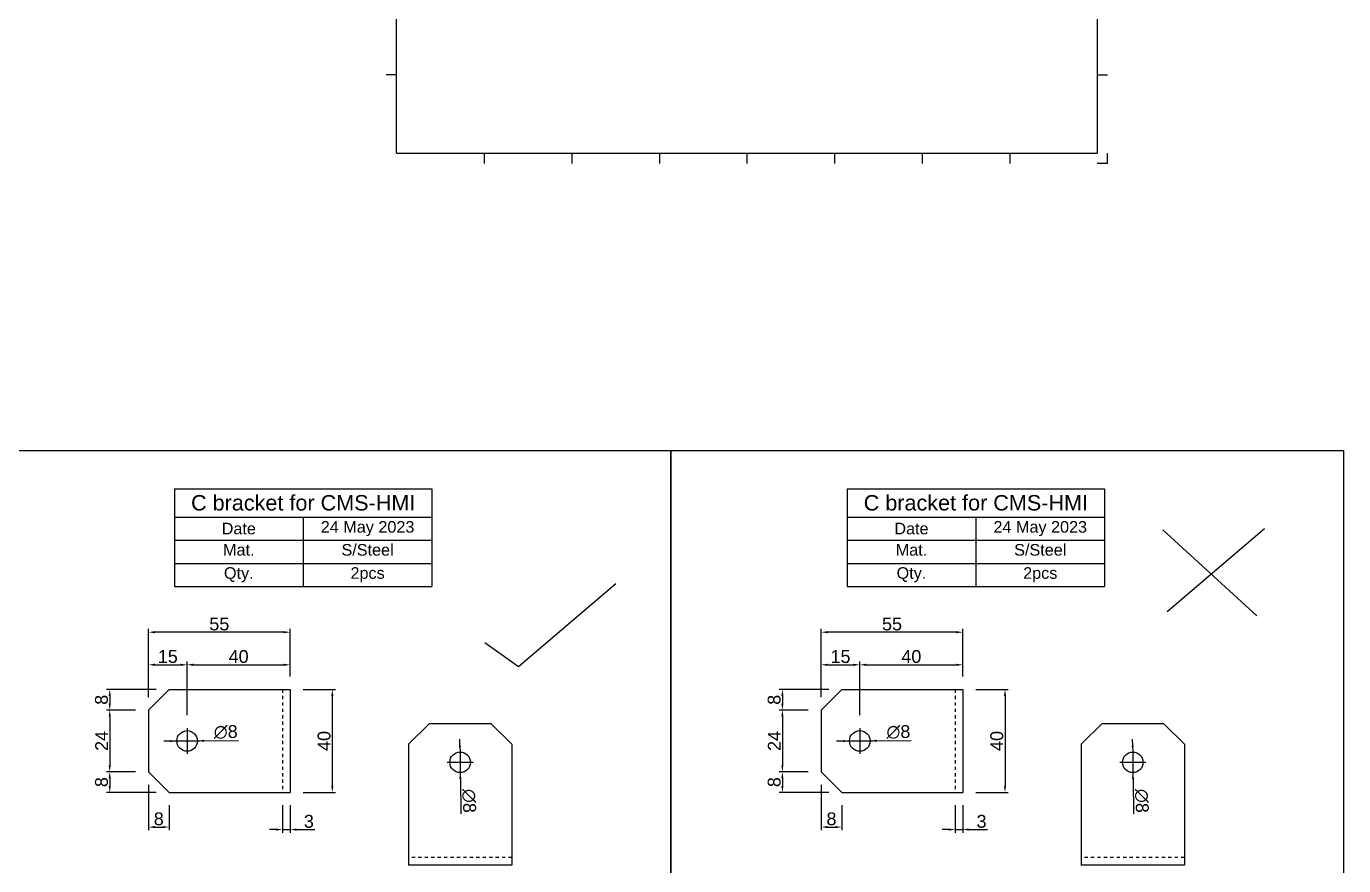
# Model space of a CAD drawing. Header units: millimetres. Extents: x -1052 to 3351, y 0 to 2015.
# Drawn here: x 2840 to 3351, y 928 to 1254 of the extents above; entities that cross this region are included whole.
import ezdxf

# ---------------------------------------------------------------- set-up
doc = ezdxf.new("R2010")
doc.units = ezdxf.units.MM
doc.linetypes.add('JIS_02_1.2', pattern=[2.5, 1.25, -1.25])
doc.layers.add('Layer 1', color=7, linetype='Continuous')
doc.layers.add('Layer1-1', color=2, linetype='JIS_02_1.2')
doc.layers.add('Layer1', color=50, linetype='Continuous', lineweight=25)
doc.styles.get("Standard").update_dxf_attribs({"font": 'arial.ttf'})
doc.dimstyles.new('ISO-25', dxfattribs={"dimtxt": 5, "dimasz": 2.5, "dimexe": 1.25, "dimexo": 5, "dimtad": 1, "dimtxsty": 'Standard', "dimcen": 2.5, "dimclrd": 5, "dimclre": 5, "dimclrt": 2, "dimadec": 0, "dimazin": 0, "dimtfac": 1, "dimtmove": 0, "dimatfit": 3, "dimfxl": 1, "dimlwe": -1, "dimarcsym": 0})

# ---------------------------------------------------------------- blocks, each defined once
blk = doc.blocks.new('*D463')
at = {"color": 5, "linetype": 'Continuous'}
for p, q in [((2890.47, 996.46), (2871.17, 996.46)), ((2882.47, 988.46), (2871.17, 988.46))]:
    blk.add_line(p, q, dxfattribs=at)
at = {"color": 5, "linetype": 'Continuous', "lineweight": -2}
blk.add_line((2872.42, 993.96), (2872.42, 990.96), dxfattribs=at)
at = {"color": 5}
for points in [[(2872.84, 993.96), (2872.01, 993.96), (2872.42, 996.46)], [(2872.01, 990.96), (2872.84, 990.96), (2872.42, 988.46)]]:
    blk.add_solid(points, dxfattribs=at)
at = {"layer": 'Defpoints', "color": 0}
for p in [(2895.47, 996.46), (2872.42, 988.46), (2887.47, 988.46)]:
    blk.add_point(p, dxfattribs=at)
at = {"color": 2, "insert": (2869.25, 992.46), "char_height": 5, "attachment_point": 5, "rotation": 90}
blk.add_mtext('8', dxfattribs=at)
blk = doc.blocks.new('*D464')
at = {"color": 5, "linetype": 'Continuous'}
for p, q in [((2887.47, 993.46), (2887.47, 1019.97)), ((2942.47, 1001.46), (2942.47, 1019.97))]:
    blk.add_line(p, q, dxfattribs=at)
at = {"color": 5, "linetype": 'Continuous', "lineweight": -2}
blk.add_line((2939.97, 1018.72), (2889.97, 1018.72), dxfattribs=at)
at = {"color": 5}
for points in [[(2889.97, 1019.13), (2889.97, 1018.3), (2887.47, 1018.72)], [(2939.97, 1018.3), (2939.97, 1019.13), (2942.47, 1018.72)]]:
    blk.add_solid(points, dxfattribs=at)
at = {"layer": 'Defpoints', "color": 0}
for p in [(2887.47, 1018.72), (2942.47, 996.46), (2887.47, 988.46)]:
    blk.add_point(p, dxfattribs=at)
at = {"color": 2, "insert": (2914.97, 1021.88), "char_height": 5, "attachment_point": 5}
blk.add_mtext('55', dxfattribs=at)
blk = doc.blocks.new('*D465')
at = {"color": 5, "linetype": 'Continuous'}
for p, q in [((2882.47, 988.46), (2871.17, 988.46)), ((2882.47, 964.46), (2871.17, 964.46))]:
    blk.add_line(p, q, dxfattribs=at)
at = {"color": 5, "linetype": 'Continuous', "lineweight": -2}
blk.add_line((2872.42, 985.96), (2872.42, 966.96), dxfattribs=at)
at = {"color": 5}
for points in [[(2872.84, 985.96), (2872.01, 985.96), (2872.42, 988.46)], [(2872.01, 966.96), (2872.84, 966.96), (2872.42, 964.46)]]:
    blk.add_solid(points, dxfattribs=at)
at = {"layer": 'Defpoints', "color": 0}
for p in [(2887.47, 988.46), (2872.42, 964.46), (2887.47, 964.46)]:
    blk.add_point(p, dxfattribs=at)
at = {"color": 2, "insert": (2869.29, 976.46), "char_height": 5, "attachment_point": 5, "rotation": 90}
blk.add_mtext('24', dxfattribs=at)
blk = doc.blocks.new('*D466')
at = {"color": 5, "linetype": 'Continuous'}
for p, q in [((2882.47, 964.46), (2871.17, 964.46)), ((2890.47, 956.46), (2871.17, 956.46))]:
    blk.add_line(p, q, dxfattribs=at)
at = {"color": 5, "linetype": 'Continuous', "lineweight": -2}
blk.add_line((2872.42, 961.96), (2872.42, 958.96), dxfattribs=at)
at = {"color": 5}
for points in [[(2872.84, 961.96), (2872.01, 961.96), (2872.42, 964.46)], [(2872.01, 958.96), (2872.84, 958.96), (2872.42, 956.46)]]:
    blk.add_solid(points, dxfattribs=at)
at = {"layer": 'Defpoints', "color": 0}
for p in [(2887.47, 964.46), (2872.42, 956.46), (2895.47, 956.46)]:
    blk.add_point(p, dxfattribs=at)
at = {"color": 2, "insert": (2869.25, 960.46), "char_height": 5, "attachment_point": 5, "rotation": 90}
blk.add_mtext('8', dxfattribs=at)
blk = doc.blocks.new('*D467')
at = {"color": 5, "linetype": 'Continuous'}
for p, q in [((2887.47, 959.46), (2887.47, 941.74)), ((2895.47, 951.46), (2895.47, 941.74))]:
    blk.add_line(p, q, dxfattribs=at)
at = {"color": 5, "linetype": 'Continuous', "lineweight": -2}
blk.add_line((2889.97, 942.99), (2892.97, 942.99), dxfattribs=at)
at = {"color": 5}
for points in [[(2889.97, 943.41), (2889.97, 942.57), (2887.47, 942.99)], [(2892.97, 942.57), (2892.97, 943.41), (2895.47, 942.99)]]:
    blk.add_solid(points, dxfattribs=at)
at = {"layer": 'Defpoints', "color": 0}
for p in [(2887.47, 964.46), (2895.47, 956.46), (2895.47, 942.99)]:
    blk.add_point(p, dxfattribs=at)
at = {"color": 2, "insert": (2891.47, 946.17), "char_height": 5, "attachment_point": 5}
blk.add_mtext('8', dxfattribs=at)
blk = doc.blocks.new('*D468')
at = {"color": 5, "linetype": 'Continuous'}
for p, q in [((2887.47, 993.46), (2887.47, 1007.3)), ((2902.47, 986.46), (2902.47, 1007.3))]:
    blk.add_line(p, q, dxfattribs=at)
at = {"color": 5, "linetype": 'Continuous', "lineweight": -2}
blk.add_line((2889.97, 1006.05), (2899.97, 1006.05), dxfattribs=at)
at = {"color": 5}
for points in [[(2889.97, 1006.47), (2889.97, 1005.63), (2887.47, 1006.05)], [(2899.97, 1005.63), (2899.97, 1006.47), (2902.47, 1006.05)]]:
    blk.add_solid(points, dxfattribs=at)
at = {"layer": 'Defpoints', "color": 0}
for p in [(2902.47, 1006.05), (2887.47, 988.46), (2902.47, 981.46)]:
    blk.add_point(p, dxfattribs=at)
at = {"color": 2, "insert": (2894.97, 1009.23), "char_height": 5, "attachment_point": 5}
blk.add_mtext('15', dxfattribs=at)
blk = doc.blocks.new('*D469')
at = {"color": 5, "linetype": 'Continuous'}
for p, q in [((2902.47, 986.46), (2902.47, 1007.3)), ((2942.47, 1001.46), (2942.47, 1007.3))]:
    blk.add_line(p, q, dxfattribs=at)
at = {"color": 5, "linetype": 'Continuous', "lineweight": -2}
blk.add_line((2904.97, 1006.05), (2939.97, 1006.05), dxfattribs=at)
at = {"color": 5}
for points in [[(2904.97, 1006.47), (2904.97, 1005.63), (2902.47, 1006.05)], [(2939.97, 1005.63), (2939.97, 1006.47), (2942.47, 1006.05)]]:
    blk.add_solid(points, dxfattribs=at)
at = {"layer": 'Defpoints', "color": 0}
for p in [(2942.47, 1006.05), (2942.47, 996.46), (2902.47, 981.46)]:
    blk.add_point(p, dxfattribs=at)
at = {"color": 2, "insert": (2922.47, 1009.23), "char_height": 5, "attachment_point": 5}
blk.add_mtext('40', dxfattribs=at)
blk = doc.blocks.new('*D470')
at = {"color": 5, "linetype": 'Continuous'}
for p, q in [((2939.47, 951.46), (2939.47, 940.77)), ((2942.47, 951.46), (2942.47, 940.77))]:
    blk.add_line(p, q, dxfattribs=at)
at = {"color": 5, "linetype": 'Continuous', "lineweight": -2}
for p, q in [((2936.97, 942.02), (2934.47, 942.02)), ((2939.47, 942.02), (2942.47, 942.02)), ((2944.97, 942.02), (2952, 942.02))]:
    blk.add_line(p, q, dxfattribs=at)
at = {"color": 5}
for points in [[(2936.97, 941.6), (2936.97, 942.44), (2939.47, 942.02)], [(2944.97, 942.44), (2944.97, 941.6), (2942.47, 942.02)]]:
    blk.add_solid(points, dxfattribs=at)
at = {"layer": 'Defpoints', "color": 0}
for p in [(2939.47, 956.46), (2942.47, 956.46), (2942.47, 942.02)]:
    blk.add_point(p, dxfattribs=at)
at = {"color": 2, "insert": (2949.74, 945.2), "char_height": 5, "attachment_point": 5}
blk.add_mtext('3', dxfattribs=at)
blk = doc.blocks.new('*D471')
at = {"color": 5, "linetype": 'Continuous', "lineweight": -2}
for p, q in [((2895.97, 976.39), (2893.47, 976.37)), ((2898.47, 976.42), (2906.47, 976.5)), ((2908.97, 976.52), (2922.48, 976.66))]:
    blk.add_line(p, q, dxfattribs=at)
at = {"color": 5}
for points in [[(2895.98, 975.98), (2895.97, 976.81), (2898.47, 976.42)], [(2908.97, 976.94), (2908.98, 976.11), (2906.47, 976.5)]]:
    blk.add_solid(points, dxfattribs=at)
at = {"layer": 'Defpoints', "color": 0}
for p in [(2898.47, 976.42), (2906.47, 976.5)]:
    blk.add_point(p, dxfattribs=at)
at = {"color": 2, "insert": (2917.46, 979.93), "char_height": 5, "attachment_point": 5, "rotation": 0.5777}
blk.add_mtext('∅8', dxfattribs=at)
blk = doc.blocks.new('*D472')
at = {"color": 5, "linetype": 'Continuous'}
for p, q in [((2947.47, 996.46), (2960.09, 996.46)), ((2947.47, 956.46), (2960.09, 956.46))]:
    blk.add_line(p, q, dxfattribs=at)
at = {"color": 5, "linetype": 'Continuous', "lineweight": -2}
blk.add_line((2958.84, 993.96), (2958.84, 958.96), dxfattribs=at)
at = {"color": 5}
for points in [[(2959.26, 993.96), (2958.43, 993.96), (2958.84, 996.46)], [(2958.43, 958.96), (2959.26, 958.96), (2958.84, 956.46)]]:
    blk.add_solid(points, dxfattribs=at)
at = {"layer": 'Defpoints', "color": 0}
for p in [(2942.47, 996.46), (2942.47, 956.46), (2958.84, 956.46)]:
    blk.add_point(p, dxfattribs=at)
at = {"color": 2, "insert": (2955.66, 976.46), "char_height": 5, "attachment_point": 5, "rotation": 90}
blk.add_mtext('40', dxfattribs=at)
blk = doc.blocks.new('*T482')
at = {"layer": 'Layer 1', "color": 0, "linetype": 'ByBlock', "lineweight": -2, "transparency": 16777216}
for p, q in [((0, 0), (100, 0)), ((0, -11), (100, -11)), ((0, -20), (100, -20)), ((0, -29), (100, -29))]:
    blk.add_line(p, q, dxfattribs=at)
at = {"layer": 'Layer 1', "color": 0, "linetype": 'ByBlock', "lineweight": -2}
for p, q in [((0, 0), (0, -38)), ((100, 0), (100, -38)), ((50, -11), (50, -38)), ((0, -38), (100, -38))]:
    blk.add_line(p, q, dxfattribs=at)
at = {"layer": 'Layer 1', "color": 0}
for s, insert, char_height, width, attachment_point in [('C bracket for CMS-HMI', (50, -5.5), 6, 97, 5), ('Date', (25, -15.5), 4.5, 47, 5), ('24 May 2023', (75, -15.5), 4.5, 47, 5), ('Mat.', (25, -21.5), 4.5, 47, 2), ('S/Steel', (75, -21.5), 4.5, 47, 2), ('Qty.', (25, -30.5), 4.5, 47, 2), ('2pcs', (75, -30.5), 4.5, 47, 2)]:
    blk.add_mtext(s, dxfattribs=dict(at, insert=insert, char_height=char_height, width=width, attachment_point=attachment_point))
blk = doc.blocks.new('*D483')
at = {"color": 5, "linetype": 'Continuous', "lineweight": -2}
for p, q in [((3008.4, 974.65), (3008.38, 977.15)), ((3008.43, 972.15), (3008.51, 964.15)), ((3008.54, 961.65), (3008.67, 948.14))]:
    blk.add_line(p, q, dxfattribs=at)
at = {"color": 5}
for points in [[(3007.99, 974.65), (3008.82, 974.65), (3008.43, 972.15)], [(3008.95, 961.66), (3008.12, 961.65), (3008.51, 964.15)]]:
    blk.add_solid(points, dxfattribs=at)
at = {"layer": 'Defpoints', "color": 0}
for p in [(3008.43, 972.15), (3008.51, 964.15)]:
    blk.add_point(p, dxfattribs=at)
at = {"color": 2, "insert": (3011.94, 953.17), "char_height": 5, "attachment_point": 5, "rotation": 270.5777}
blk.add_mtext('∅8', dxfattribs=at)
blk = doc.blocks.new('*D642')
at = {"color": 5, "linetype": 'Continuous'}
for p, q in [((3151.62, 996.46), (3132.32, 996.46)), ((3143.62, 988.46), (3132.32, 988.46))]:
    blk.add_line(p, q, dxfattribs=at)
at = {"color": 5, "linetype": 'Continuous', "lineweight": -2}
blk.add_line((3133.57, 993.96), (3133.57, 990.96), dxfattribs=at)
at = {"color": 5}
for points in [[(3133.98, 993.96), (3133.15, 993.96), (3133.57, 996.46)], [(3133.15, 990.96), (3133.98, 990.96), (3133.57, 988.46)]]:
    blk.add_solid(points, dxfattribs=at)
at = {"layer": 'Defpoints', "color": 0}
for p in [(3156.62, 996.46), (3133.57, 988.46), (3148.62, 988.46)]:
    blk.add_point(p, dxfattribs=at)
at = {"color": 2, "insert": (3130.39, 992.46), "char_height": 5, "attachment_point": 5, "rotation": 90}
blk.add_mtext('8', dxfattribs=at)
blk = doc.blocks.new('*D643')
at = {"color": 5, "linetype": 'Continuous'}
for p, q in [((3148.62, 993.46), (3148.62, 1019.97)), ((3203.62, 1001.46), (3203.62, 1019.97))]:
    blk.add_line(p, q, dxfattribs=at)
at = {"color": 5, "linetype": 'Continuous', "lineweight": -2}
blk.add_line((3201.12, 1018.72), (3151.12, 1018.72), dxfattribs=at)
at = {"color": 5}
for points in [[(3151.12, 1019.13), (3151.12, 1018.3), (3148.62, 1018.72)], [(3201.12, 1018.3), (3201.12, 1019.13), (3203.62, 1018.72)]]:
    blk.add_solid(points, dxfattribs=at)
at = {"layer": 'Defpoints', "color": 0}
for p in [(3148.62, 1018.72), (3203.62, 996.46), (3148.62, 988.46)]:
    blk.add_point(p, dxfattribs=at)
at = {"color": 2, "insert": (3176.12, 1021.88), "char_height": 5, "attachment_point": 5}
blk.add_mtext('55', dxfattribs=at)
blk = doc.blocks.new('*D644')
at = {"color": 5, "linetype": 'Continuous'}
for p, q in [((3143.62, 988.46), (3132.32, 988.46)), ((3143.62, 964.46), (3132.32, 964.46))]:
    blk.add_line(p, q, dxfattribs=at)
at = {"color": 5, "linetype": 'Continuous', "lineweight": -2}
blk.add_line((3133.57, 985.96), (3133.57, 966.96), dxfattribs=at)
at = {"color": 5}
for points in [[(3133.98, 985.96), (3133.15, 985.96), (3133.57, 988.46)], [(3133.15, 966.96), (3133.98, 966.96), (3133.57, 964.46)]]:
    blk.add_solid(points, dxfattribs=at)
at = {"layer": 'Defpoints', "color": 0}
for p in [(3148.62, 988.46), (3133.57, 964.46), (3148.62, 964.46)]:
    blk.add_point(p, dxfattribs=at)
at = {"color": 2, "insert": (3130.43, 976.46), "char_height": 5, "attachment_point": 5, "rotation": 90}
blk.add_mtext('24', dxfattribs=at)
blk = doc.blocks.new('*D645')
at = {"color": 5, "linetype": 'Continuous'}
for p, q in [((3143.62, 964.46), (3132.32, 964.46)), ((3151.62, 956.46), (3132.32, 956.46))]:
    blk.add_line(p, q, dxfattribs=at)
at = {"color": 5, "linetype": 'Continuous', "lineweight": -2}
blk.add_line((3133.57, 961.96), (3133.57, 958.96), dxfattribs=at)
at = {"color": 5}
for points in [[(3133.98, 961.96), (3133.15, 961.96), (3133.57, 964.46)], [(3133.15, 958.96), (3133.98, 958.96), (3133.57, 956.46)]]:
    blk.add_solid(points, dxfattribs=at)
at = {"layer": 'Defpoints', "color": 0}
for p in [(3148.62, 964.46), (3133.57, 956.46), (3156.62, 956.46)]:
    blk.add_point(p, dxfattribs=at)
at = {"color": 2, "insert": (3130.39, 960.46), "char_height": 5, "attachment_point": 5, "rotation": 90}
blk.add_mtext('8', dxfattribs=at)
blk = doc.blocks.new('*D646')
at = {"color": 5, "linetype": 'Continuous'}
for p, q in [((3148.62, 959.46), (3148.62, 941.74)), ((3156.62, 951.46), (3156.62, 941.74))]:
    blk.add_line(p, q, dxfattribs=at)
at = {"color": 5, "linetype": 'Continuous', "lineweight": -2}
blk.add_line((3151.12, 942.99), (3154.12, 942.99), dxfattribs=at)
at = {"color": 5}
for points in [[(3151.12, 943.41), (3151.12, 942.57), (3148.62, 942.99)], [(3154.12, 942.57), (3154.12, 943.41), (3156.62, 942.99)]]:
    blk.add_solid(points, dxfattribs=at)
at = {"layer": 'Defpoints', "color": 0}
for p in [(3148.62, 964.46), (3156.62, 956.46), (3156.62, 942.99)]:
    blk.add_point(p, dxfattribs=at)
at = {"color": 2, "insert": (3152.62, 946.17), "char_height": 5, "attachment_point": 5}
blk.add_mtext('8', dxfattribs=at)
blk = doc.blocks.new('*D647')
at = {"color": 5, "linetype": 'Continuous'}
for p, q in [((3148.62, 993.46), (3148.62, 1007.3)), ((3163.62, 986.46), (3163.62, 1007.3))]:
    blk.add_line(p, q, dxfattribs=at)
at = {"color": 5, "linetype": 'Continuous', "lineweight": -2}
blk.add_line((3151.12, 1006.05), (3161.12, 1006.05), dxfattribs=at)
at = {"color": 5}
for points in [[(3151.12, 1006.47), (3151.12, 1005.63), (3148.62, 1006.05)], [(3161.12, 1005.63), (3161.12, 1006.47), (3163.62, 1006.05)]]:
    blk.add_solid(points, dxfattribs=at)
at = {"layer": 'Defpoints', "color": 0}
for p in [(3163.62, 1006.05), (3148.62, 988.46), (3163.62, 981.46)]:
    blk.add_point(p, dxfattribs=at)
at = {"color": 2, "insert": (3156.12, 1009.23), "char_height": 5, "attachment_point": 5}
blk.add_mtext('15', dxfattribs=at)
blk = doc.blocks.new('*D648')
at = {"color": 5, "linetype": 'Continuous'}
for p, q in [((3163.62, 986.46), (3163.62, 1007.3)), ((3203.62, 1001.46), (3203.62, 1007.3))]:
    blk.add_line(p, q, dxfattribs=at)
at = {"color": 5, "linetype": 'Continuous', "lineweight": -2}
blk.add_line((3166.12, 1006.05), (3201.12, 1006.05), dxfattribs=at)
at = {"color": 5}
for points in [[(3166.12, 1006.47), (3166.12, 1005.63), (3163.62, 1006.05)], [(3201.12, 1005.63), (3201.12, 1006.47), (3203.62, 1006.05)]]:
    blk.add_solid(points, dxfattribs=at)
at = {"layer": 'Defpoints', "color": 0}
for p in [(3203.62, 1006.05), (3203.62, 996.46), (3163.62, 981.46)]:
    blk.add_point(p, dxfattribs=at)
at = {"color": 2, "insert": (3183.62, 1009.23), "char_height": 5, "attachment_point": 5}
blk.add_mtext('40', dxfattribs=at)
blk = doc.blocks.new('*D649')
at = {"color": 5, "linetype": 'Continuous'}
for p, q in [((3200.62, 951.46), (3200.62, 940.77)), ((3203.62, 951.46), (3203.62, 940.77))]:
    blk.add_line(p, q, dxfattribs=at)
at = {"color": 5, "linetype": 'Continuous', "lineweight": -2}
for p, q in [((3198.12, 942.02), (3195.62, 942.02)), ((3200.62, 942.02), (3203.62, 942.02)), ((3206.12, 942.02), (3213.14, 942.02))]:
    blk.add_line(p, q, dxfattribs=at)
at = {"color": 5}
for points in [[(3198.12, 941.6), (3198.12, 942.44), (3200.62, 942.02)], [(3206.12, 942.44), (3206.12, 941.6), (3203.62, 942.02)]]:
    blk.add_solid(points, dxfattribs=at)
at = {"layer": 'Defpoints', "color": 0}
for p in [(3200.62, 956.46), (3203.62, 956.46), (3203.62, 942.02)]:
    blk.add_point(p, dxfattribs=at)
at = {"color": 2, "insert": (3210.88, 945.2), "char_height": 5, "attachment_point": 5}
blk.add_mtext('3', dxfattribs=at)
blk = doc.blocks.new('*D650')
at = {"color": 5, "linetype": 'Continuous', "lineweight": -2}
for p, q in [((3157.12, 976.39), (3154.62, 976.37)), ((3159.62, 976.42), (3167.62, 976.5)), ((3170.12, 976.52), (3183.62, 976.66))]:
    blk.add_line(p, q, dxfattribs=at)
at = {"color": 5}
for points in [[(3157.12, 975.98), (3157.11, 976.81), (3159.62, 976.42)], [(3170.11, 976.94), (3170.12, 976.11), (3167.62, 976.5)]]:
    blk.add_solid(points, dxfattribs=at)
at = {"layer": 'Defpoints', "color": 0}
for p in [(3159.62, 976.42), (3167.62, 976.5)]:
    blk.add_point(p, dxfattribs=at)
at = {"color": 2, "insert": (3178.6, 979.93), "char_height": 5, "attachment_point": 5, "rotation": 0.5777}
blk.add_mtext('∅8', dxfattribs=at)
blk = doc.blocks.new('*D651')
at = {"color": 5, "linetype": 'Continuous'}
for p, q in [((3208.62, 996.46), (3221.24, 996.46)), ((3208.62, 956.46), (3221.24, 956.46))]:
    blk.add_line(p, q, dxfattribs=at)
at = {"color": 5, "linetype": 'Continuous', "lineweight": -2}
blk.add_line((3219.99, 993.96), (3219.99, 958.96), dxfattribs=at)
at = {"color": 5}
for points in [[(3220.4, 993.96), (3219.57, 993.96), (3219.99, 996.46)], [(3219.57, 958.96), (3220.4, 958.96), (3219.99, 956.46)]]:
    blk.add_solid(points, dxfattribs=at)
at = {"layer": 'Defpoints', "color": 0}
for p in [(3203.62, 996.46), (3203.62, 956.46), (3219.99, 956.46)]:
    blk.add_point(p, dxfattribs=at)
at = {"color": 2, "insert": (3216.81, 976.46), "char_height": 5, "attachment_point": 5, "rotation": 90}
blk.add_mtext('40', dxfattribs=at)
blk = doc.blocks.new('*T655')
at = {"layer": 'Layer 1', "color": 0, "linetype": 'ByBlock', "lineweight": -2, "transparency": 16777216}
for p, q in [((0, 0), (100, 0)), ((0, -11), (100, -11)), ((0, -20), (100, -20)), ((0, -29), (100, -29))]:
    blk.add_line(p, q, dxfattribs=at)
at = {"layer": 'Layer 1', "color": 0, "linetype": 'ByBlock', "lineweight": -2}
for p, q in [((0, 0), (0, -38)), ((100, 0), (100, -38)), ((50, -11), (50, -38)), ((0, -38), (100, -38))]:
    blk.add_line(p, q, dxfattribs=at)
at = {"layer": 'Layer 1', "color": 0}
for s, insert, char_height, width, attachment_point in [('C bracket for CMS-HMI', (50, -5.5), 6, 97, 5), ('Date', (25, -15.5), 4.5, 47, 5), ('24 May 2023', (75, -15.5), 4.5, 47, 5), ('Mat.', (25, -21.5), 4.5, 47, 2), ('S/Steel', (75, -21.5), 4.5, 47, 2), ('Qty.', (25, -30.5), 4.5, 47, 2), ('2pcs', (75, -30.5), 4.5, 47, 2)]:
    blk.add_mtext(s, dxfattribs=dict(at, insert=insert, char_height=char_height, width=width, attachment_point=attachment_point))
blk = doc.blocks.new('*D656')
at = {"color": 5, "linetype": 'Continuous', "lineweight": -2}
for p, q in [((3269.55, 974.65), (3269.52, 977.15)), ((3269.57, 972.15), (3269.65, 964.15)), ((3269.68, 961.65), (3269.82, 948.14))]:
    blk.add_line(p, q, dxfattribs=at)
at = {"color": 5}
for points in [[(3269.13, 974.65), (3269.96, 974.65), (3269.57, 972.15)], [(3270.1, 961.66), (3269.26, 961.65), (3269.65, 964.15)]]:
    blk.add_solid(points, dxfattribs=at)
at = {"layer": 'Defpoints', "color": 0}
for p in [(3269.57, 972.15), (3269.65, 964.15)]:
    blk.add_point(p, dxfattribs=at)
at = {"color": 2, "insert": (3273.08, 953.17), "char_height": 5, "attachment_point": 5, "rotation": 270.5777}
blk.add_mtext('∅8', dxfattribs=at)

msp = doc.modelspace()

# ---------------------------------------------------------------- linework, layer by layer
for p, q in [((2895.4736, 996.4577), (2887.4736, 988.4577)), ((2895.4736, 996.4577), (2942.4736, 996.4577)), ((2942.4736, 996.4577), (2942.4736, 956.4577)), ((3156.6173, 996.4577), (3148.6173, 988.4577)), ((3156.6173, 996.4577), (3203.6173, 996.4577)), ((3203.6173, 996.4577), (3203.6173, 956.4577)), ((2887.4736, 988.4577), (2887.4736, 964.4577)), ((3148.6173, 988.4577), (3148.6173, 964.4577)), ((2996.4696, 983.151), (2988.4696, 975.151)), ((3020.4696, 983.151), (2996.4696, 983.151)), ((3028.4696, 975.151), (3020.4696, 983.151)), ((3257.6133, 983.151), (3249.6133, 975.151)), ((3281.6133, 983.151), (3257.6133, 983.151)), ((3289.6133, 975.151), (3281.6133, 983.151)), ((2902.4736, 981.4577), (2902.4736, 971.4577)), ((3163.6173, 981.4577), (3163.6173, 971.4577)), ((2897.4736, 976.4577), (2907.4736, 976.4577)), ((2988.4696, 975.151), (2988.4696, 928.151)), ((3008.4696, 973.151), (3008.4696, 963.151)), ((3028.4696, 975.151), (3028.4696, 928.151)), ((3158.6173, 976.4577), (3168.6173, 976.4577)), ((3249.6133, 975.151), (3249.6133, 928.151)), ((3269.6133, 973.151), (3269.6133, 963.151)), ((3289.6133, 975.151), (3289.6133, 928.151)), ((3013.4696, 968.151), (3003.4696, 968.151)), ((3274.6133, 968.151), (3264.6133, 968.151)), ((2887.4736, 964.4577), (2895.4736, 956.4577)), ((3148.6173, 964.4577), (3156.6173, 956.4577)), ((2895.4736, 956.4577), (2942.4736, 956.4577)), ((3156.6173, 956.4577), (3203.6173, 956.4577)), ((3028.4696, 928.151), (2988.4696, 928.151)), ((3289.6133, 928.151), (3249.6133, 928.151))]:
    msp.add_line(p, q)
for centre in [(2902.4736, 976.4577), (3163.6173, 976.4577), (3008.4696, 968.151), (3269.6133, 968.151)]:
    msp.add_circle(centre, 4)
at = {"layer": 'Layer1'}
for p, q in [((2983.8064, 1204.767), (2983.8064, 1387.767)), ((3255.8064, 1387.767), (3255.8064, 1204.767)), ((2983.8064, 1235.267), (2979.8064, 1235.267)), ((3255.8064, 1235.267), (3259.8064, 1235.267)), ((2983.8064, 1204.767), (3255.8064, 1204.767)), ((3017.8064, 1204.767), (3017.8064, 1200.767)), ((3051.8064, 1204.767), (3051.8064, 1200.767)), ((3085.8064, 1204.767), (3085.8064, 1200.767)), ((3119.8064, 1204.767), (3119.8064, 1200.767)), ((3153.8064, 1204.767), (3153.8064, 1200.767)), ((3187.8064, 1204.767), (3187.8064, 1200.767)), ((3221.8064, 1204.767), (3221.8064, 1200.767)), ((3259.8064, 1200.767), (3259.8064, 1204.767)), ((3259.8064, 1200.767), (3255.8064, 1200.767)), ((3282.9154, 1026.7162), (3320.7704, 1058.9861)), ((3281.2039, 1058.5374), (3317.7469, 1025.114)), ((3031.1097, 1005.3425), (3068.9648, 1037.6124)), ((3018.0777, 1014.6511), (3031.1097, 1005.3425))]:
    msp.add_line(p, q, dxfattribs=at)
for points in [[(2829.1701, 1089.3092), (3090.3138, 1089.3092), (3090.3138, 624.074), (2829.1701, 624.074)], [(3090.3138, 1089.3092), (3351.4575, 1089.3092), (3351.4575, 624.074), (3090.3138, 624.074)]]:
    msp.add_lwpolyline(points, close=True, dxfattribs=at)
at = {"layer": 'Layer1-1'}
for p, q in [((2939.4736, 996.4577), (2939.4736, 956.4577)), ((3200.6173, 996.4577), (3200.6173, 956.4577)), ((3028.4696, 931.151), (2988.4696, 931.151)), ((3289.6133, 931.151), (3249.6133, 931.151))]:
    msp.add_line(p, q, dxfattribs=at)

# ---------------------------------------------------------------- block references
for name, p in [('*T482', (2897.5317, 1074.455)), ('*T655', (3158.6754, 1074.455))]:
    msp.add_blockref(name, p)

# ---------------------------------------------------------------- dimensions: what is measured, and where the dimension line sits
for base, p1, p2, picture, middle in [((2887.4736, 1018.7153), (2942.4736, 996.4577), (2887.4736, 988.4577), '*D464', (2914.9736, 1021.883)), ((3148.6173, 1018.7153), (3203.6173, 996.4577), (3148.6173, 988.4577), '*D643', (3176.1173, 1021.883)), ((2902.4736, 1006.0485), (2887.4736, 988.4577), (2902.4736, 981.4577), '*D468', (2894.9736, 1009.2263)), ((2942.4736, 1006.0485), (2902.4736, 981.4577), (2942.4736, 996.4577), '*D469', (2922.4736, 1009.2263)), ((3163.6173, 1006.0485), (3148.6173, 988.4577), (3163.6173, 981.4577), '*D647', (3156.1173, 1009.2263)), ((3203.6173, 1006.0485), (3163.6173, 981.4577), (3203.6173, 996.4577), '*D648', (3183.6173, 1009.2263)), ((2895.4736, 942.989), (2887.4736, 964.4577), (2895.4736, 956.4577), '*D467', (2891.4736, 946.1668)), ((3156.6173, 942.989), (3148.6173, 964.4577), (3156.6173, 956.4577), '*D646', (3152.6173, 946.1668)), ((2942.4736, 942.0206), (2939.4736, 956.4577), (2942.4736, 956.4577), '*D470', (2949.7357, 945.2002)), ((3203.6173, 942.0206), (3200.6173, 956.4577), (3203.6173, 956.4577), '*D649', (3210.8794, 945.2002))]:
    dim = msp.add_linear_dim(base=base, p1=p1, p2=p2, dimstyle='ISO-25')
    dim.commit()
    dim.dimension.update_dxf_attribs({"geometry": picture, "text_midpoint": middle})
for base, p1, p2, picture, middle in [((2872.4233, 988.4577), (2895.4736, 996.4577), (2887.4736, 988.4577), '*D463', (2869.2454, 992.4577)), ((2958.8427, 956.4577), (2942.4736, 996.4577), (2942.4736, 956.4577), '*D472', (2955.6648, 976.4577)), ((3133.567, 988.4577), (3156.6173, 996.4577), (3148.6173, 988.4577), '*D642', (3130.3891, 992.4577)), ((3219.9864, 956.4577), (3203.6173, 996.4577), (3203.6173, 956.4577), '*D651', (3216.8085, 976.4577)), ((2872.4233, 964.4577), (2887.4736, 988.4577), (2887.4736, 964.4577), '*D465', (2869.2881, 976.4577)), ((3133.567, 964.4577), (3148.6173, 988.4577), (3148.6173, 964.4577), '*D644', (3130.4317, 976.4577)), ((2872.4233, 956.4577), (2887.4736, 964.4577), (2895.4736, 956.4577), '*D466', (2869.2454, 960.4577)), ((3133.567, 956.4577), (3148.6173, 964.4577), (3156.6173, 956.4577), '*D645', (3130.3891, 960.4577))]:
    dim = msp.add_linear_dim(base=base, p1=p1, p2=p2, angle=90, dimstyle='ISO-25')
    dim.commit()
    dim.dimension.update_dxf_attribs({"geometry": picture, "text_midpoint": middle})
for p1, p2, picture, middle in [((2898.4738, 976.4174), (2906.4734, 976.4981), '*D471', (2917.4923, 976.6092)), ((3159.6175, 976.4174), (3167.6171, 976.4981), '*D650', (3178.636, 976.6092)), ((3008.4293, 972.1508), (3008.5099, 964.1512), '*D483', (3008.621, 953.1323)), ((3269.573, 972.1508), (3269.6536, 964.1512), '*D656', (3269.7647, 953.1323))]:
    dim = msp.add_diameter_dim_2p(p1=p1, p2=p2, dimstyle='ISO-25')
    dim.commit()
    dim.dimension.update_dxf_attribs({"geometry": picture, "text_midpoint": middle, "dimtype": 163})

doc.saveas('drawing.dxf')
